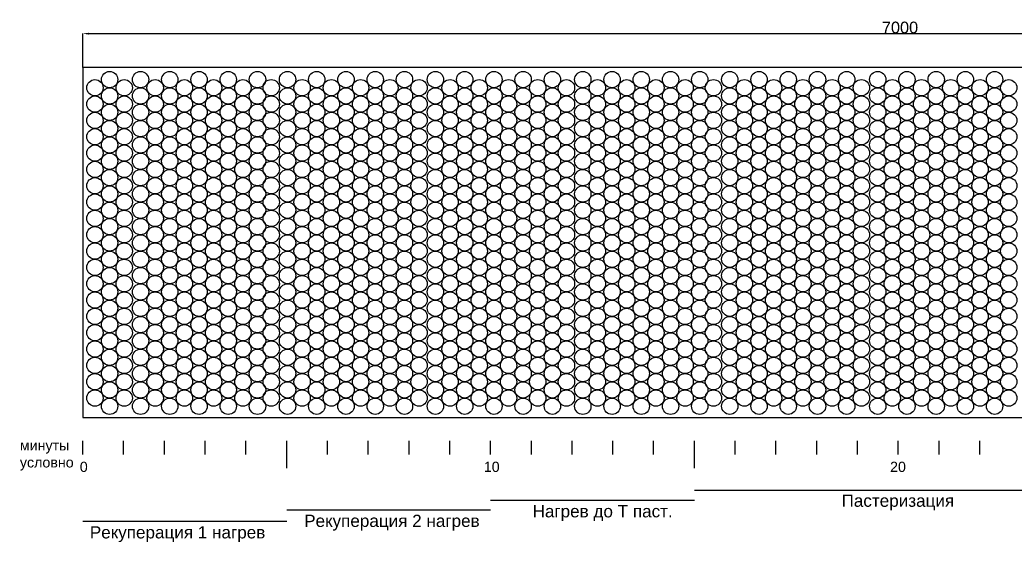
# Model space of a CAD drawing. Header units: millimetres. Extents: x -918 to 51042, y -35619 to 21649.
# Drawn here: x 34868 to 39131, y -19748 to -17509 of the extents above; entities that cross this region are included whole.
import ezdxf

# ---------------------------------------------------------------- set-up
doc = ezdxf.new("R2010")
doc.units = ezdxf.units.MM
doc.layers.add('для лазера', color=7, linetype='Continuous')
doc.styles.get("Standard").update_dxf_attribs({"font": 'arial.ttf'})
doc.dimstyles.new('ISO-25', dxfattribs={"dimtxt": 2.5, "dimasz": 2.5, "dimexe": 1.25, "dimexo": 0.625, "dimtad": 1, "dimtxsty": 'Standard', "dimcen": 2.5, "dimadec": 0, "dimazin": 0, "dimtfac": 1, "dimtmove": 0, "dimatfit": 3, "dimfxl": 1, "dimarcsym": 0})

# ---------------------------------------------------------------- blocks, each defined once
blk = doc.blocks.new('*D55')
at = {"layer": 'Defpoints', "color": 0, "transparency": 16777216}
for p in [(42137.9, -17568.3), (35137.9, -17713.6), (42137.9, -17713.6)]:
    blk.add_point(p, dxfattribs=at)
at = {"layer": 'для лазера', "color": 0, "lineweight": -2, "transparency": 16777216}
for p, q in [((35137.9, -17713), (35137.9, -17567.1)), ((35162.9, -17568.3), (42112.9, -17568.3)), ((42137.9, -17713), (42137.9, -17567.1))]:
    blk.add_line(p, q, dxfattribs=at)
at = {"layer": 'для лазера', "color": 0, "transparency": 16777216}
for points in [[(35162.9, -17564.2), (35162.9, -17572.5), (35137.9, -17568.3)], [(42112.9, -17564.2), (42112.9, -17572.5), (42137.9, -17568.3)]]:
    blk.add_solid(points, dxfattribs=at)
at = {"layer": 'для лазера', "color": 0, "transparency": 16777216, "insert": (38637.9, -17542.2), "char_height": 50, "attachment_point": 5}
blk.add_mtext('7000', dxfattribs=at)

msp = doc.modelspace()

# ---------------------------------------------------------------- linework, layer by layer
at = {"layer": 'для лазера'}
for p, q in [((35137.874, -17713.621), (35137.874, -19213.621)), ((42137.874, -17713.621), (35137.874, -17713.621)), ((35137.874, -19213.621), (42137.874, -19213.621)), ((35137.874, -19371.831), (35137.874, -19313.621)), ((35312.503, -19371.831), (35312.503, -19313.621)), ((35487.132, -19371.831), (35487.132, -19313.621)), ((35661.761, -19371.831), (35661.761, -19313.621)), ((35836.39, -19371.831), (35836.39, -19313.621)), ((36011.019, -19430.041), (36011.019, -19313.621)), ((36185.648, -19371.831), (36185.648, -19313.621)), ((36360.277, -19371.831), (36360.277, -19313.621)), ((36534.906, -19371.831), (36534.906, -19313.621)), ((36709.535, -19371.831), (36709.535, -19313.621)), ((36884.164, -19371.831), (36884.164, -19313.621)), ((37058.793, -19371.831), (37058.793, -19313.621)), ((37233.422, -19371.831), (37233.422, -19313.621)), ((37408.051, -19371.831), (37408.051, -19313.621)), ((37582.68, -19371.831), (37582.68, -19313.621)), ((37757.309, -19430.041), (37757.309, -19313.621)), ((37931.938, -19371.831), (37931.938, -19313.621)), ((38106.567, -19371.831), (38106.567, -19313.621)), ((38281.196, -19371.831), (38281.196, -19313.621)), ((38455.825, -19371.831), (38455.825, -19313.621)), ((38630.454, -19371.831), (38630.454, -19313.621)), ((38805.083, -19371.831), (38805.083, -19313.621)), ((38979.712, -19371.831), (38979.712, -19313.621))]:
    msp.add_line(p, q, dxfattribs=at)
at = {"layer": 'для лазера', "color": 244, "true_color": 0x991b1e}
msp.add_line((37757.309, -19524.389), (39678.228, -19524.389), dxfattribs=at)
at = {"layer": 'для лазера', "color": 1}
msp.add_line((37757.309, -19569.63), (36884.164, -19569.63), dxfattribs=at)
at = {"layer": 'для лазера', "color": 32, "true_color": 0xcd6928}
msp.add_line((36884.164, -19610.665), (36011.019, -19610.665), dxfattribs=at)
at = {"layer": 'для лазера', "color": 2}
msp.add_line((36011.019, -19659.908), (35137.874, -19659.908), dxfattribs=at)
for centre in [(35252.195, -17765.324), (35384.825, -17765.324), (35510.059, -17765.324), (35635.293, -17765.324), (35760.528, -17765.324), (35885.762, -17765.324), (35189.59, -17800.324), (35314.825, -17800.324), (35447.455, -17800.324), (35572.689, -17800.324), (35697.923, -17800.324), (35823.158, -17800.324), (35944.372, -17800.093), (35252.195, -17835.324), (35384.825, -17835.324), (35510.059, -17835.324), (35635.293, -17835.324), (35760.528, -17835.324), (35885.762, -17835.324), (35189.59, -17870.324), (35314.825, -17870.324), (35447.455, -17870.324), (35572.689, -17870.324), (35697.923, -17870.324), (35823.158, -17870.324), (35944.372, -17870.093), (35252.195, -17905.324), (35384.825, -17905.324), (35510.059, -17905.324), (35635.293, -17905.324), (35760.528, -17905.324), (35885.762, -17905.324), (35189.59, -17940.324), (35252.195, -17975.324), (35314.825, -17940.324), (35384.825, -17975.324), (35447.455, -17940.324), (35510.059, -17975.324), (35572.689, -17940.324), (35635.293, -17975.324), (35697.923, -17940.324), (35760.528, -17975.324), (35823.158, -17940.324), (35885.762, -17975.324), (35944.372, -17940.093), (35189.59, -18010.324), (35314.825, -18010.324), (35447.455, -18010.324), (35572.689, -18010.324), (35697.923, -18010.324), (35823.158, -18010.324), (35944.372, -18010.093), (35252.195, -18045.324), (35384.825, -18045.324), (35510.059, -18045.324), (35635.293, -18045.324), (35760.528, -18045.324), (35885.762, -18045.324), (35189.59, -18080.324), (35314.825, -18080.324), (35447.455, -18080.324), (35572.689, -18080.324), (35697.923, -18080.324), (35823.158, -18080.324), (35944.372, -18080.093), (35189.59, -18150.324), (35252.195, -18115.324), (35314.825, -18150.324), (35384.825, -18115.324), (35447.455, -18150.324), (35510.059, -18115.324), (35572.689, -18150.324), (35635.293, -18115.324), (35697.923, -18150.324), (35760.528, -18115.324), (35823.158, -18150.324), (35885.762, -18115.324), (35944.372, -18150.093), (35252.195, -18185.324), (35384.825, -18185.324), (35510.059, -18185.324), (35635.293, -18185.324), (35760.528, -18185.324), (35885.762, -18185.324), (35189.59, -18220.324), (35314.825, -18220.324), (35447.455, -18220.324), (35572.689, -18220.324), (35697.923, -18220.324), (35823.158, -18220.324), (35944.372, -18220.093), (35252.195, -18255.324), (35384.825, -18255.324), (35510.059, -18255.324), (35635.293, -18255.324), (35760.528, -18255.324), (35885.762, -18255.324), (35189.59, -18290.324), (35314.825, -18290.324), (35447.455, -18290.324), (35572.689, -18290.324), (35697.923, -18290.324), (35823.158, -18290.324), (35944.372, -18290.093), (35189.59, -18360.324), (35252.195, -18325.324), (35314.825, -18360.324), (35384.825, -18325.324), (35447.455, -18360.324), (35510.059, -18325.324), (35572.689, -18360.324), (35635.293, -18325.324), (35697.923, -18360.324), (35760.528, -18325.324), (35823.158, -18360.324), (35885.762, -18325.324), (35944.372, -18360.093), (35252.195, -18395.324), (35384.825, -18395.324), (35510.059, -18395.324), (35635.293, -18395.324), (35760.528, -18395.324), (35885.762, -18395.324), (35189.59, -18430.324), (35314.825, -18430.324), (35447.455, -18430.324), (35572.689, -18430.324), (35697.923, -18430.324), (35823.158, -18430.324), (35944.372, -18430.093), (35252.195, -18465.324), (35384.825, -18465.324), (35510.059, -18465.324), (35635.293, -18465.324), (35760.528, -18465.324), (35885.762, -18465.324), (35189.59, -18500.324), (35252.195, -18535.324), (35314.825, -18500.324), (35384.825, -18535.324), (35447.455, -18500.324), (35510.059, -18535.324), (35572.689, -18500.324), (35635.293, -18535.324), (35697.923, -18500.324), (35760.528, -18535.324), (35823.158, -18500.324), (35885.762, -18535.324), (35944.372, -18500.093), (35189.59, -18570.324), (35314.825, -18570.324), (35447.455, -18570.324), (35572.689, -18570.324), (35697.923, -18570.324), (35823.158, -18570.324), (35944.372, -18570.093), (35252.195, -18605.324), (35384.825, -18605.324), (35510.059, -18605.324), (35635.293, -18605.324), (35760.528, -18605.324), (35885.762, -18605.324), (35189.59, -18640.324), (35314.825, -18640.324), (35447.455, -18640.324), (35572.689, -18640.324), (35697.923, -18640.324), (35823.158, -18640.324), (35944.372, -18640.093), (35252.195, -18675.324), (35384.825, -18675.324), (35510.059, -18675.324), (35635.293, -18675.324), (35760.528, -18675.324), (35885.762, -18675.324), (35189.59, -18710.324), (35252.195, -18745.324), (35314.825, -18710.324), (35384.825, -18745.324), (35447.455, -18710.324), (35510.059, -18745.324), (35572.689, -18710.324), (35635.293, -18745.324), (35697.923, -18710.324), (35760.528, -18745.324), (35823.158, -18710.324), (35885.762, -18745.324), (35944.372, -18710.093), (35189.59, -18780.324), (35314.825, -18780.324), (35447.455, -18780.324), (35572.689, -18780.324), (35697.923, -18780.324), (35823.158, -18780.324), (35944.372, -18780.093), (35252.195, -18815.324), (35384.825, -18815.324), (35510.059, -18815.324), (35635.293, -18815.324), (35760.528, -18815.324), (35885.762, -18815.324), (35189.59, -18850.324), (35314.825, -18850.324), (35447.455, -18850.324), (35572.689, -18850.324), (35697.923, -18850.324), (35823.158, -18850.324), (35944.372, -18850.093), (35252.195, -18885.324), (35384.825, -18885.324), (35510.059, -18885.324), (35635.293, -18885.324), (35760.528, -18885.324), (35885.762, -18885.324), (35189.59, -18920.324), (35252.195, -18955.324), (35314.825, -18920.324), (35384.825, -18955.324), (35447.455, -18920.324), (35510.059, -18955.324), (35572.689, -18920.324), (35635.293, -18955.324), (35697.923, -18920.324), (35760.528, -18955.324), (35823.158, -18920.324), (35885.762, -18955.324), (35944.372, -18920.093), (35189.59, -18990.324), (35314.825, -18990.324), (35447.455, -18990.324), (35572.689, -18990.324), (35697.923, -18990.324), (35823.158, -18990.324), (35944.372, -18990.093), (35252.195, -19025.324), (35384.825, -19025.324), (35510.059, -19025.324), (35635.293, -19025.324), (35760.528, -19025.324), (35885.762, -19025.324), (35189.59, -19060.324), (35314.825, -19060.324), (35447.455, -19060.324), (35572.689, -19060.324), (35697.923, -19060.324), (35823.158, -19060.324), (35944.372, -19060.093), (35189.59, -19130.324), (35252.195, -19095.324), (35314.825, -19130.324), (35384.825, -19095.324), (35447.455, -19130.324), (35510.059, -19095.324), (35572.689, -19130.324), (35635.293, -19095.324), (35697.923, -19130.324), (35760.528, -19095.324), (35823.158, -19130.324), (35885.762, -19095.324), (35944.372, -19130.093), (35252.195, -19165.324), (35384.825, -19165.324), (35510.059, -19165.324), (35635.293, -19165.324), (35760.528, -19165.324), (35885.762, -19165.324)]:
    msp.add_circle(centre, 35, dxfattribs=at)
at = {"layer": 'для лазера', "color": 32, "true_color": 0xcd6928}
for centre in [(36014.372, -17765.093), (36139.607, -17765.093), (36264.841, -17765.093), (36390.075, -17765.093), (36515.31, -17765.093), (36647.94, -17765.093), (36773.174, -17765.093), (36077.002, -17800.093), (36202.236, -17800.093), (36327.471, -17800.093), (36452.705, -17800.093), (36577.94, -17800.093), (36710.569, -17800.093), (36835.804, -17800.093), (36014.372, -17835.093), (36139.607, -17835.093), (36264.841, -17835.093), (36390.075, -17835.093), (36515.31, -17835.093), (36647.94, -17835.093), (36773.174, -17835.093), (36077.002, -17870.093), (36202.236, -17870.093), (36327.471, -17870.093), (36452.705, -17870.093), (36577.94, -17870.093), (36710.569, -17870.093), (36835.804, -17870.093), (36014.372, -17905.093), (36139.607, -17905.093), (36264.841, -17905.093), (36390.075, -17905.093), (36515.31, -17905.093), (36647.94, -17905.093), (36773.174, -17905.093), (36014.372, -17975.093), (36077.002, -17940.093), (36139.607, -17975.093), (36202.236, -17940.093), (36264.841, -17975.093), (36327.471, -17940.093), (36390.075, -17975.093), (36452.705, -17940.093), (36515.31, -17975.093), (36577.94, -17940.093), (36647.94, -17975.093), (36710.569, -17940.093), (36773.174, -17975.093), (36835.804, -17940.093), (36077.002, -18010.093), (36202.236, -18010.093), (36327.471, -18010.093), (36452.705, -18010.093), (36577.94, -18010.093), (36710.569, -18010.093), (36835.804, -18010.093), (36014.372, -18045.093), (36139.607, -18045.093), (36264.841, -18045.093), (36390.075, -18045.093), (36515.31, -18045.093), (36647.94, -18045.093), (36773.174, -18045.093), (36077.002, -18080.093), (36202.236, -18080.093), (36327.471, -18080.093), (36452.705, -18080.093), (36577.94, -18080.093), (36710.569, -18080.093), (36835.804, -18080.093), (36014.372, -18115.093), (36077.002, -18150.093), (36139.607, -18115.093), (36202.236, -18150.093), (36264.841, -18115.093), (36327.471, -18150.093), (36390.075, -18115.093), (36452.705, -18150.093), (36515.31, -18115.093), (36577.94, -18150.093), (36647.94, -18115.093), (36710.569, -18150.093), (36773.174, -18115.093), (36835.804, -18150.093), (36014.372, -18185.093), (36139.607, -18185.093), (36264.841, -18185.093), (36390.075, -18185.093), (36515.31, -18185.093), (36647.94, -18185.093), (36773.174, -18185.093), (36077.002, -18220.093), (36202.236, -18220.093), (36327.471, -18220.093), (36452.705, -18220.093), (36577.94, -18220.093), (36710.569, -18220.093), (36835.804, -18220.093), (36014.372, -18255.093), (36139.607, -18255.093), (36264.841, -18255.093), (36390.075, -18255.093), (36515.31, -18255.093), (36647.94, -18255.093), (36773.174, -18255.093), (36077.002, -18290.093), (36202.236, -18290.093), (36327.471, -18290.093), (36452.705, -18290.093), (36577.94, -18290.093), (36710.569, -18290.093), (36835.804, -18290.093), (36014.372, -18325.093), (36077.002, -18360.093), (36139.607, -18325.093), (36202.236, -18360.093), (36264.841, -18325.093), (36327.471, -18360.093), (36390.075, -18325.093), (36452.705, -18360.093), (36515.31, -18325.093), (36577.94, -18360.093), (36647.94, -18325.093), (36710.569, -18360.093), (36773.174, -18325.093), (36835.804, -18360.093), (36014.372, -18395.093), (36139.607, -18395.093), (36264.841, -18395.093), (36390.075, -18395.093), (36515.31, -18395.093), (36647.94, -18395.093), (36773.174, -18395.093), (36077.002, -18430.093), (36202.236, -18430.093), (36327.471, -18430.093), (36452.705, -18430.093), (36577.94, -18430.093), (36710.569, -18430.093), (36835.804, -18430.093), (36014.372, -18465.093), (36139.607, -18465.093), (36264.841, -18465.093), (36390.075, -18465.093), (36515.31, -18465.093), (36647.94, -18465.093), (36773.174, -18465.093), (36014.372, -18535.093), (36077.002, -18500.093), (36139.607, -18535.093), (36202.236, -18500.093), (36264.841, -18535.093), (36327.471, -18500.093), (36390.075, -18535.093), (36452.705, -18500.093), (36515.31, -18535.093), (36577.94, -18500.093), (36647.94, -18535.093), (36710.569, -18500.093), (36773.174, -18535.093), (36835.804, -18500.093), (36077.002, -18570.093), (36202.236, -18570.093), (36327.471, -18570.093), (36452.705, -18570.093), (36577.94, -18570.093), (36710.569, -18570.093), (36835.804, -18570.093), (36014.372, -18605.093), (36139.607, -18605.093), (36264.841, -18605.093), (36390.075, -18605.093), (36515.31, -18605.093), (36647.94, -18605.093), (36773.174, -18605.093), (36077.002, -18640.093), (36202.236, -18640.093), (36327.471, -18640.093), (36452.705, -18640.093), (36577.94, -18640.093), (36710.569, -18640.093), (36835.804, -18640.093), (36014.372, -18675.093), (36139.607, -18675.093), (36264.841, -18675.093), (36390.075, -18675.093), (36515.31, -18675.093), (36647.94, -18675.093), (36773.174, -18675.093), (36014.372, -18745.093), (36077.002, -18710.093), (36139.607, -18745.093), (36202.236, -18710.093), (36264.841, -18745.093), (36327.471, -18710.093), (36390.075, -18745.093), (36452.705, -18710.093), (36515.31, -18745.093), (36577.94, -18710.093), (36647.94, -18745.093), (36710.569, -18710.093), (36773.174, -18745.093), (36835.804, -18710.093), (36077.002, -18780.093), (36202.236, -18780.093), (36327.471, -18780.093), (36452.705, -18780.093), (36577.94, -18780.093), (36710.569, -18780.093), (36835.804, -18780.093), (36014.372, -18815.093), (36139.607, -18815.093), (36264.841, -18815.093), (36390.075, -18815.093), (36515.31, -18815.093), (36647.94, -18815.093), (36773.174, -18815.093), (36077.002, -18850.093), (36202.236, -18850.093), (36327.471, -18850.093), (36452.705, -18850.093), (36577.94, -18850.093), (36710.569, -18850.093), (36835.804, -18850.093), (36014.372, -18885.093), (36139.607, -18885.093), (36264.841, -18885.093), (36390.075, -18885.093), (36515.31, -18885.093), (36647.94, -18885.093), (36773.174, -18885.093), (36014.372, -18955.093), (36077.002, -18920.093), (36139.607, -18955.093), (36202.236, -18920.093), (36264.841, -18955.093), (36327.471, -18920.093), (36390.075, -18955.093), (36452.705, -18920.093), (36515.31, -18955.093), (36577.94, -18920.093), (36647.94, -18955.093), (36710.569, -18920.093), (36773.174, -18955.093), (36835.804, -18920.093), (36077.002, -18990.093), (36202.236, -18990.093), (36327.471, -18990.093), (36452.705, -18990.093), (36577.94, -18990.093), (36710.569, -18990.093), (36835.804, -18990.093), (36014.372, -19025.093), (36139.607, -19025.093), (36264.841, -19025.093), (36390.075, -19025.093), (36515.31, -19025.093), (36647.94, -19025.093), (36773.174, -19025.093), (36077.002, -19060.093), (36202.236, -19060.093), (36327.471, -19060.093), (36452.705, -19060.093), (36577.94, -19060.093), (36710.569, -19060.093), (36835.804, -19060.093), (36014.372, -19095.093), (36077.002, -19130.093), (36139.607, -19095.093), (36202.236, -19130.093), (36264.841, -19095.093), (36327.471, -19130.093), (36390.075, -19095.093), (36452.705, -19130.093), (36515.31, -19095.093), (36577.94, -19130.093), (36647.94, -19095.093), (36710.569, -19130.093), (36773.174, -19095.093), (36835.804, -19130.093), (36014.372, -19165.093), (36139.607, -19165.093), (36264.841, -19165.093), (36390.075, -19165.093), (36515.31, -19165.093), (36647.94, -19165.093), (36773.174, -19165.093)]:
    msp.add_circle(centre, 35, dxfattribs=at)
at = {"layer": 'для лазера', "color": 1}
for centre in [(36898.408, -17765.093), (37023.643, -17765.093), (37148.877, -17765.093), (37279.23, -17765.324), (37404.465, -17765.324), (37529.699, -17765.324), (37654.933, -17765.324), (36961.038, -17800.093), (37086.273, -17800.093), (37209.23, -17800.324), (37341.86, -17800.324), (37467.094, -17800.324), (37592.329, -17800.324), (37717.563, -17800.324), (36898.408, -17835.093), (37023.643, -17835.093), (37148.877, -17835.093), (37279.23, -17835.324), (37404.465, -17835.324), (37529.699, -17835.324), (37654.933, -17835.324), (36961.038, -17870.093), (37086.273, -17870.093), (37209.23, -17870.324), (37341.86, -17870.324), (37467.094, -17870.324), (37592.329, -17870.324), (37717.563, -17870.324), (36898.408, -17905.093), (37023.643, -17905.093), (37148.877, -17905.093), (37279.23, -17905.324), (37404.465, -17905.324), (37529.699, -17905.324), (37654.933, -17905.324), (36898.408, -17975.093), (36961.038, -17940.093), (37023.643, -17975.093), (37086.273, -17940.093), (37148.877, -17975.093), (37209.23, -17940.324), (37279.23, -17975.324), (37341.86, -17940.324), (37404.465, -17975.324), (37467.094, -17940.324), (37529.699, -17975.324), (37592.329, -17940.324), (37654.933, -17975.324), (37717.563, -17940.324), (36961.038, -18010.093), (37086.273, -18010.093), (37209.23, -18010.324), (37341.86, -18010.324), (37467.094, -18010.324), (37592.329, -18010.324), (37717.563, -18010.324), (36898.408, -18045.093), (37023.643, -18045.093), (37148.877, -18045.093), (37279.23, -18045.324), (37404.465, -18045.324), (37529.699, -18045.324), (37654.933, -18045.324), (36961.038, -18080.093), (37086.273, -18080.093), (37209.23, -18080.324), (37341.86, -18080.324), (37467.094, -18080.324), (37592.329, -18080.324), (37717.563, -18080.324), (36898.408, -18115.093), (36961.038, -18150.093), (37023.643, -18115.093), (37086.273, -18150.093), (37148.877, -18115.093), (37209.23, -18150.324), (37279.23, -18115.324), (37341.86, -18150.324), (37404.465, -18115.324), (37467.094, -18150.324), (37529.699, -18115.324), (37592.329, -18150.324), (37654.933, -18115.324), (37717.563, -18150.324), (36898.408, -18185.093), (37023.643, -18185.093), (37148.877, -18185.093), (37279.23, -18185.324), (37404.465, -18185.324), (37529.699, -18185.324), (37654.933, -18185.324), (36961.038, -18220.093), (37086.273, -18220.093), (37209.23, -18220.324), (37341.86, -18220.324), (37467.094, -18220.324), (37592.329, -18220.324), (37717.563, -18220.324), (36898.408, -18255.093), (37023.643, -18255.093), (37148.877, -18255.093), (37279.23, -18255.324), (37404.465, -18255.324), (37529.699, -18255.324), (37654.933, -18255.324), (36961.038, -18290.093), (37086.273, -18290.093), (37209.23, -18290.324), (37341.86, -18290.324), (37467.094, -18290.324), (37592.329, -18290.324), (37717.563, -18290.324), (36898.408, -18325.093), (36961.038, -18360.093), (37023.643, -18325.093), (37086.273, -18360.093), (37148.877, -18325.093), (37209.23, -18360.324), (37279.23, -18325.324), (37341.86, -18360.324), (37404.465, -18325.324), (37467.094, -18360.324), (37529.699, -18325.324), (37592.329, -18360.324), (37654.933, -18325.324), (37717.563, -18360.324), (36898.408, -18395.093), (37023.643, -18395.093), (37148.877, -18395.093), (37279.23, -18395.324), (37404.465, -18395.324), (37529.699, -18395.324), (37654.933, -18395.324), (36961.038, -18430.093), (37086.273, -18430.093), (37209.23, -18430.324), (37341.86, -18430.324), (37467.094, -18430.324), (37592.329, -18430.324), (37717.563, -18430.324), (36898.408, -18465.093), (37023.643, -18465.093), (37148.877, -18465.093), (37279.23, -18465.324), (37404.465, -18465.324), (37529.699, -18465.324), (37654.933, -18465.324), (36898.408, -18535.093), (36961.038, -18500.093), (37023.643, -18535.093), (37086.273, -18500.093), (37148.877, -18535.093), (37209.23, -18500.324), (37279.23, -18535.324), (37341.86, -18500.324), (37404.465, -18535.324), (37467.094, -18500.324), (37529.699, -18535.324), (37592.329, -18500.324), (37654.933, -18535.324), (37717.563, -18500.324), (36961.038, -18570.093), (37086.273, -18570.093), (37209.23, -18570.324), (37341.86, -18570.324), (37467.094, -18570.324), (37592.329, -18570.324), (37717.563, -18570.324), (36898.408, -18605.093), (37023.643, -18605.093), (37148.877, -18605.093), (37279.23, -18605.324), (37404.465, -18605.324), (37529.699, -18605.324), (37654.933, -18605.324), (36961.038, -18640.093), (37086.273, -18640.093), (37209.23, -18640.324), (37341.86, -18640.324), (37467.094, -18640.324), (37592.329, -18640.324), (37717.563, -18640.324), (36898.408, -18675.093), (37023.643, -18675.093), (37148.877, -18675.093), (37279.23, -18675.324), (37404.465, -18675.324), (37529.699, -18675.324), (37654.933, -18675.324), (36898.408, -18745.093), (36961.038, -18710.093), (37023.643, -18745.093), (37086.273, -18710.093), (37148.877, -18745.093), (37209.23, -18710.324), (37279.23, -18745.324), (37341.86, -18710.324), (37404.465, -18745.324), (37467.094, -18710.324), (37529.699, -18745.324), (37592.329, -18710.324), (37654.933, -18745.324), (37717.563, -18710.324), (36961.038, -18780.093), (37086.273, -18780.093), (37209.23, -18780.324), (37341.86, -18780.324), (37467.094, -18780.324), (37592.329, -18780.324), (37717.563, -18780.324), (36898.408, -18815.093), (37023.643, -18815.093), (37148.877, -18815.093), (37279.23, -18815.324), (37404.465, -18815.324), (37529.699, -18815.324), (37654.933, -18815.324), (36961.038, -18850.093), (37086.273, -18850.093), (37209.23, -18850.324), (37341.86, -18850.324), (37467.094, -18850.324), (37592.329, -18850.324), (37717.563, -18850.324), (36898.408, -18885.093), (37023.643, -18885.093), (37148.877, -18885.093), (37279.23, -18885.324), (37404.465, -18885.324), (37529.699, -18885.324), (37654.933, -18885.324), (36898.408, -18955.093), (36961.038, -18920.093), (37023.643, -18955.093), (37086.273, -18920.093), (37148.877, -18955.093), (37209.23, -18920.324), (37279.23, -18955.324), (37341.86, -18920.324), (37404.465, -18955.324), (37467.094, -18920.324), (37529.699, -18955.324), (37592.329, -18920.324), (37654.933, -18955.324), (37717.563, -18920.324), (36961.038, -18990.093), (37086.273, -18990.093), (37209.23, -18990.324), (37341.86, -18990.324), (37467.094, -18990.324), (37592.329, -18990.324), (37717.563, -18990.324), (36898.408, -19025.093), (37023.643, -19025.093), (37148.877, -19025.093), (37279.23, -19025.324), (37404.465, -19025.324), (37529.699, -19025.324), (37654.933, -19025.324), (36961.038, -19060.093), (37086.273, -19060.093), (37209.23, -19060.324), (37341.86, -19060.324), (37467.094, -19060.324), (37592.329, -19060.324), (37717.563, -19060.324), (36898.408, -19095.093), (36961.038, -19130.093), (37023.643, -19095.093), (37086.273, -19130.093), (37148.877, -19095.093), (37209.23, -19130.324), (37279.23, -19095.324), (37341.86, -19130.324), (37404.465, -19095.324), (37467.094, -19130.324), (37529.699, -19095.324), (37592.329, -19130.324), (37654.933, -19095.324), (37717.563, -19130.324), (36898.408, -19165.093), (37023.643, -19165.093), (37148.877, -19165.093), (37279.23, -19165.324), (37404.465, -19165.324), (37529.699, -19165.324), (37654.933, -19165.324)]:
    msp.add_circle(centre, 35, dxfattribs=at)
at = {"layer": 'для лазера', "color": 244, "true_color": 0x991b1e}
for centre in [(37780.168, -17765.324), (37908.778, -17765.093), (38034.012, -17765.093), (38159.246, -17765.093), (38284.481, -17765.093), (38409.715, -17765.093), (38542.345, -17765.093), (38667.579, -17765.093), (38792.814, -17765.093), (38918.048, -17765.093), (39043.283, -17765.093), (37838.778, -17800.093), (37971.408, -17800.093), (38096.642, -17800.093), (38221.876, -17800.093), (38347.111, -17800.093), (38472.345, -17800.093), (38604.975, -17800.093), (38730.209, -17800.093), (38855.444, -17800.093), (38980.678, -17800.093), (39103.636, -17800.324), (37780.168, -17835.324), (37908.778, -17835.093), (38034.012, -17835.093), (38159.246, -17835.093), (38284.481, -17835.093), (38409.715, -17835.093), (38542.345, -17835.093), (38667.579, -17835.093), (38792.814, -17835.093), (38918.048, -17835.093), (39043.283, -17835.093), (37838.778, -17870.093), (37971.408, -17870.093), (38096.642, -17870.093), (38221.876, -17870.093), (38347.111, -17870.093), (38472.345, -17870.093), (38604.975, -17870.093), (38730.209, -17870.093), (38855.444, -17870.093), (38980.678, -17870.093), (39103.636, -17870.324), (37780.168, -17905.324), (37908.778, -17905.093), (38034.012, -17905.093), (38159.246, -17905.093), (38284.481, -17905.093), (38409.715, -17905.093), (38542.345, -17905.093), (38667.579, -17905.093), (38792.814, -17905.093), (38918.048, -17905.093), (39043.283, -17905.093), (37780.168, -17975.324), (37838.778, -17940.093), (37908.778, -17975.093), (37971.408, -17940.093), (38034.012, -17975.093), (38096.642, -17940.093), (38159.246, -17975.093), (38221.876, -17940.093), (38284.481, -17975.093), (38347.111, -17940.093), (38409.715, -17975.093), (38472.345, -17940.093), (38542.345, -17975.093), (38604.975, -17940.093), (38667.579, -17975.093), (38730.209, -17940.093), (38792.814, -17975.093), (38855.444, -17940.093), (38918.048, -17975.093), (38980.678, -17940.093), (39043.283, -17975.093), (39103.636, -17940.324), (37838.778, -18010.093), (37971.408, -18010.093), (38096.642, -18010.093), (38221.876, -18010.093), (38347.111, -18010.093), (38472.345, -18010.093), (38604.975, -18010.093), (38730.209, -18010.093), (38855.444, -18010.093), (38980.678, -18010.093), (39103.636, -18010.324), (37780.168, -18045.324), (37908.778, -18045.093), (38034.012, -18045.093), (38159.246, -18045.093), (38284.481, -18045.093), (38409.715, -18045.093), (38542.345, -18045.093), (38667.579, -18045.093), (38792.814, -18045.093), (38918.048, -18045.093), (39043.283, -18045.093), (37838.778, -18080.093), (37971.408, -18080.093), (38096.642, -18080.093), (38221.876, -18080.093), (38347.111, -18080.093), (38472.345, -18080.093), (38604.975, -18080.093), (38730.209, -18080.093), (38855.444, -18080.093), (38980.678, -18080.093), (39103.636, -18080.324), (37780.168, -18115.324), (37838.778, -18150.093), (37908.778, -18115.093), (37971.408, -18150.093), (38034.012, -18115.093), (38096.642, -18150.093), (38159.246, -18115.093), (38221.876, -18150.093), (38284.481, -18115.093), (38347.111, -18150.093), (38409.715, -18115.093), (38472.345, -18150.093), (38542.345, -18115.093), (38604.975, -18150.093), (38667.579, -18115.093), (38730.209, -18150.093), (38792.814, -18115.093), (38855.444, -18150.093), (38918.048, -18115.093), (38980.678, -18150.093), (39043.283, -18115.093), (39103.636, -18150.324), (37780.168, -18185.324), (37908.778, -18185.093), (38034.012, -18185.093), (38159.246, -18185.093), (38284.481, -18185.093), (38409.715, -18185.093), (38542.345, -18185.093), (38667.579, -18185.093), (38792.814, -18185.093), (38918.048, -18185.093), (39043.283, -18185.093), (37838.778, -18220.093), (37971.408, -18220.093), (38096.642, -18220.093), (38221.876, -18220.093), (38347.111, -18220.093), (38472.345, -18220.093), (38604.975, -18220.093), (38730.209, -18220.093), (38855.444, -18220.093), (38980.678, -18220.093), (39103.636, -18220.324), (37780.168, -18255.324), (37908.778, -18255.093), (38034.012, -18255.093), (38159.246, -18255.093), (38284.481, -18255.093), (38409.715, -18255.093), (38542.345, -18255.093), (38667.579, -18255.093), (38792.814, -18255.093), (38918.048, -18255.093), (39043.283, -18255.093), (37838.778, -18290.093), (37971.408, -18290.093), (38096.642, -18290.093), (38221.876, -18290.093), (38347.111, -18290.093), (38472.345, -18290.093), (38604.975, -18290.093), (38730.209, -18290.093), (38855.444, -18290.093), (38980.678, -18290.093), (39103.636, -18290.324), (37780.168, -18325.324), (37838.778, -18360.093), (37908.778, -18325.093), (37971.408, -18360.093), (38034.012, -18325.093), (38096.642, -18360.093), (38159.246, -18325.093), (38221.876, -18360.093), (38284.481, -18325.093), (38347.111, -18360.093), (38409.715, -18325.093), (38472.345, -18360.093), (38542.345, -18325.093), (38604.975, -18360.093), (38667.579, -18325.093), (38730.209, -18360.093), (38792.814, -18325.093), (38855.444, -18360.093), (38918.048, -18325.093), (38980.678, -18360.093), (39043.283, -18325.093), (39103.636, -18360.324), (37780.168, -18395.324), (37908.778, -18395.093), (38034.012, -18395.093), (38159.246, -18395.093), (38284.481, -18395.093), (38409.715, -18395.093), (38542.345, -18395.093), (38667.579, -18395.093), (38792.814, -18395.093), (38918.048, -18395.093), (39043.283, -18395.093), (37838.778, -18430.093), (37971.408, -18430.093), (38096.642, -18430.093), (38221.876, -18430.093), (38347.111, -18430.093), (38472.345, -18430.093), (38604.975, -18430.093), (38730.209, -18430.093), (38855.444, -18430.093), (38980.678, -18430.093), (39103.636, -18430.324), (37780.168, -18465.324), (37908.778, -18465.093), (38034.012, -18465.093), (38159.246, -18465.093), (38284.481, -18465.093), (38409.715, -18465.093), (38542.345, -18465.093), (38667.579, -18465.093), (38792.814, -18465.093), (38918.048, -18465.093), (39043.283, -18465.093), (37780.168, -18535.324), (37838.778, -18500.093), (37908.778, -18535.093), (37971.408, -18500.093), (38034.012, -18535.093), (38096.642, -18500.093), (38159.246, -18535.093), (38221.876, -18500.093), (38284.481, -18535.093), (38347.111, -18500.093), (38409.715, -18535.093), (38472.345, -18500.093), (38542.345, -18535.093), (38604.975, -18500.093), (38667.579, -18535.093), (38730.209, -18500.093), (38792.814, -18535.093), (38855.444, -18500.093), (38918.048, -18535.093), (38980.678, -18500.093), (39043.283, -18535.093), (39103.636, -18500.324), (37838.778, -18570.093), (37971.408, -18570.093), (38096.642, -18570.093), (38221.876, -18570.093), (38347.111, -18570.093), (38472.345, -18570.093), (38604.975, -18570.093), (38730.209, -18570.093), (38855.444, -18570.093), (38980.678, -18570.093), (39103.636, -18570.324), (37780.168, -18605.324), (37908.778, -18605.093), (38034.012, -18605.093), (38159.246, -18605.093), (38284.481, -18605.093), (38409.715, -18605.093), (38542.345, -18605.093), (38667.579, -18605.093), (38792.814, -18605.093), (38918.048, -18605.093), (39043.283, -18605.093), (37838.778, -18640.093), (37971.408, -18640.093), (38096.642, -18640.093), (38221.876, -18640.093), (38347.111, -18640.093), (38472.345, -18640.093), (38604.975, -18640.093), (38730.209, -18640.093), (38855.444, -18640.093), (38980.678, -18640.093), (39103.636, -18640.324), (37780.168, -18675.324), (37908.778, -18675.093), (38034.012, -18675.093), (38159.246, -18675.093), (38284.481, -18675.093), (38409.715, -18675.093), (38542.345, -18675.093), (38667.579, -18675.093), (38792.814, -18675.093), (38918.048, -18675.093), (39043.283, -18675.093), (37780.168, -18745.324), (37838.778, -18710.093), (37908.778, -18745.093), (37971.408, -18710.093), (38034.012, -18745.093), (38096.642, -18710.093), (38159.246, -18745.093), (38221.876, -18710.093), (38284.481, -18745.093), (38347.111, -18710.093), (38409.715, -18745.093), (38472.345, -18710.093), (38542.345, -18745.093), (38604.975, -18710.093), (38667.579, -18745.093), (38730.209, -18710.093), (38792.814, -18745.093), (38855.444, -18710.093), (38918.048, -18745.093), (38980.678, -18710.093), (39043.283, -18745.093), (39103.636, -18710.324), (37838.778, -18780.093), (37971.408, -18780.093), (38096.642, -18780.093), (38221.876, -18780.093), (38347.111, -18780.093), (38472.345, -18780.093), (38604.975, -18780.093), (38730.209, -18780.093), (38855.444, -18780.093), (38980.678, -18780.093), (39103.636, -18780.324), (37780.168, -18815.324), (37908.778, -18815.093), (38034.012, -18815.093), (38159.246, -18815.093), (38284.481, -18815.093), (38409.715, -18815.093), (38542.345, -18815.093), (38667.579, -18815.093), (38792.814, -18815.093), (38918.048, -18815.093), (39043.283, -18815.093), (37838.778, -18850.093), (37971.408, -18850.093), (38096.642, -18850.093), (38221.876, -18850.093), (38347.111, -18850.093), (38472.345, -18850.093), (38604.975, -18850.093), (38730.209, -18850.093), (38855.444, -18850.093), (38980.678, -18850.093), (39103.636, -18850.324), (37780.168, -18885.324), (37908.778, -18885.093), (38034.012, -18885.093), (38159.246, -18885.093), (38284.481, -18885.093), (38409.715, -18885.093), (38542.345, -18885.093), (38667.579, -18885.093), (38792.814, -18885.093), (38918.048, -18885.093), (39043.283, -18885.093), (37780.168, -18955.324), (37838.778, -18920.093), (37908.778, -18955.093), (37971.408, -18920.093), (38034.012, -18955.093), (38096.642, -18920.093), (38159.246, -18955.093), (38221.876, -18920.093), (38284.481, -18955.093), (38347.111, -18920.093), (38409.715, -18955.093), (38472.345, -18920.093), (38542.345, -18955.093), (38604.975, -18920.093), (38667.579, -18955.093), (38730.209, -18920.093), (38792.814, -18955.093), (38855.444, -18920.093), (38918.048, -18955.093), (38980.678, -18920.093), (39043.283, -18955.093), (39103.636, -18920.324), (37838.778, -18990.093), (37971.408, -18990.093), (38096.642, -18990.093), (38221.876, -18990.093), (38347.111, -18990.093), (38472.345, -18990.093), (38604.975, -18990.093), (38730.209, -18990.093), (38855.444, -18990.093), (38980.678, -18990.093), (39103.636, -18990.324), (37780.168, -19025.324), (37908.778, -19025.093), (38034.012, -19025.093), (38159.246, -19025.093), (38284.481, -19025.093), (38409.715, -19025.093), (38542.345, -19025.093), (38667.579, -19025.093), (38792.814, -19025.093), (38918.048, -19025.093), (39043.283, -19025.093), (37838.778, -19060.093), (37971.408, -19060.093), (38096.642, -19060.093), (38221.876, -19060.093), (38347.111, -19060.093), (38472.345, -19060.093), (38604.975, -19060.093), (38730.209, -19060.093), (38855.444, -19060.093), (38980.678, -19060.093), (39103.636, -19060.324), (37780.168, -19095.324), (37838.778, -19130.093), (37908.778, -19095.093), (37971.408, -19130.093), (38034.012, -19095.093), (38096.642, -19130.093), (38159.246, -19095.093), (38221.876, -19130.093), (38284.481, -19095.093), (38347.111, -19130.093), (38409.715, -19095.093), (38472.345, -19130.093), (38542.345, -19095.093), (38604.975, -19130.093), (38667.579, -19095.093), (38730.209, -19130.093), (38792.814, -19095.093), (38855.444, -19130.093), (38918.048, -19095.093), (38980.678, -19130.093), (39043.283, -19095.093), (39103.636, -19130.324), (37780.168, -19165.324), (37908.778, -19165.093), (38034.012, -19165.093), (38159.246, -19165.093), (38284.481, -19165.093), (38409.715, -19165.093), (38542.345, -19165.093), (38667.579, -19165.093), (38792.814, -19165.093), (38918.048, -19165.093), (39043.283, -19165.093)]:
    msp.add_circle(centre, 35, dxfattribs=at)

# ---------------------------------------------------------------- texts
at = {"layer": 'для лазера', "attachment_point": 1}
for s, width, gutter_width, heights, insert, char_height in [('минуты\\Pусловно', 119.79898, 7.276, [0], (34867.909, -19311.256), 43.6572), ('0', 119.79898, 7.276, [0], (35124.688, -19403.155), 43.657), ('10', 119.79898, 7.276, [0], (36855.145, -19403.155), 43.6572), ('20', 119.79898, 7.276, [0], (38595.392, -19403.155), 43.6572), ('Пастеризация', 811.15259, 8.731, [0], (38387.55, -19543.863), 52.3887), ('Нагрев до Т паст.', 811.15259, 8.731, [0], (37063.972, -19589.105), 52.3887), ('Рекуперация 2 нагрев', 811.15259, 8.731, [68.005], (36085.726, -19630.14), 52.3887), ('Рекуперация 1 нагрев', 811.15259, 8.731, [0], (35167.537, -19679.382), 52.3887)]:
    msp.add_mtext_dynamic_manual_height_columns(s, width=width, gutter_width=gutter_width, heights=heights, dxfattribs=dict(at, insert=insert, char_height=char_height))

# ---------------------------------------------------------------- dimensions: what is measured, and where the dimension line sits
at = {"layer": 'для лазера'}
dim = msp.add_linear_dim(base=(42137.874, -17568.319), p1=(35137.874, -17713.621), p2=(42137.874, -17713.621), dimstyle='ISO-25', override={"dimtxt": 50, "dimasz": 25}, dxfattribs=at)
dim.commit()
dim.dimension.update_dxf_attribs({"geometry": '*D55', "text_midpoint": (38637.874, -17568.319), "dimtype": 160})

doc.saveas('drawing.dxf')
